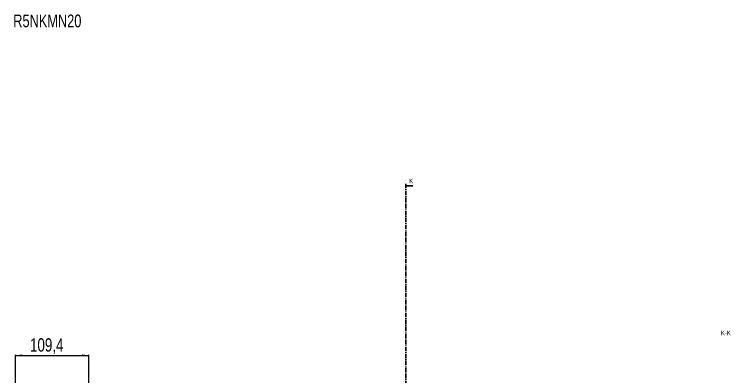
# Model space of a CAD drawing. Header units: millimetres. Extents: x -199 to 1181, y -1371 to 1753.
# Drawn here: x 62 to 1132, y 1211 to 1753 of the extents above; entities that cross this region are included whole.
import ezdxf

# ---------------------------------------------------------------- set-up
doc = ezdxf.new("R2010")
doc.units = ezdxf.units.MM
doc.linetypes.add('CENTER', pattern=[10.16, 6.35, -1.27, 1.27, -1.27])
doc.layers.add('FORMAT', color=7, linetype='Continuous')
doc.styles.add('SLDTEXTSTYLE0', font='TXT', dxfattribs={"width": 0.75})
doc.dimstyles.new('SLDDIMSTYLE0', dxfattribs={"dimtxt": 20, "dimasz": 10, "dimexe": 0, "dimexo": 0.0625, "dimgap": 5, "dimtad": 2, "dimdec": 1, "dimrnd": 1e-09, "dimzin": 12, "dimdsep": 46, "dimtxsty": 'SLDTEXTSTYLE0', "dimsah": 1, "dimcen": 0.09, "dimadec": 0, "dimazin": 3, "dimtfac": 1, "dimtofl": 0, "dimtmove": 0, "dimatfit": 3, "dimfxl": 0, "dimfrac": 2, "dimtolj": 1, "dimtzin": 12, "dimarcsym": 0})

# ---------------------------------------------------------------- blocks, each defined once
blk = doc.blocks.new('_D_1')
at = {"layer": 'FORMAT'}
for p, q in [((64, 1047.2), (64, 1243.6)), ((64, 1242.6), (173.4, 1242.6)), ((173.4, 1047.2), (173.4, 1243.6))]:
    blk.add_line(p, q, dxfattribs=at)
for points in [[(64, 1242.6), (74, 1241.1), (74, 1244.2)], [(173.4, 1242.6), (163.4, 1244.2), (163.4, 1241.1)]]:
    blk.add_solid(points, dxfattribs=at)
at = {"layer": 'FORMAT', "insert": (85.4, 1268.4), "char_height": 20, "attachment_point": 1, "style": 'SLDTEXTSTYLE0'}
blk.add_mtext('109,4', dxfattribs=at)

msp = doc.modelspace()

# ---------------------------------------------------------------- linework, layer by layer
at = {"color": 7, "linetype": 'CENTER', "lineweight": 35}
msp.add_line((647.53, 1499.09), (647.53, -1103.67), dxfattribs=at)
at = {"color": 7, "linetype": 'Continuous', "lineweight": 35}
msp.add_line((658.17, 1496.09), (647.53, 1496.09), dxfattribs=at)
msp.add_solid([(647.53, 1496.09), (654.53, 1494.97), (654.53, 1497.21)], dxfattribs=at)

# ---------------------------------------------------------------- texts
at = {"color": 7, "linetype": 'Continuous', "insert": (652.67, 1507.17), "char_height": 7, "attachment_point": 1, "style": 'SLDTEXTSTYLE0'}
msp.add_mtext('K', dxfattribs=at)
at = {"layer": 'FORMAT', "style": 'SLDTEXTSTYLE0'}
for s, insert, char_height, attachment_point in [('R5NKMN20', (60.42, 1752.41), 19.05, 1), ('K-K', (1126.33, 1279.8), 7, 2)]:
    msp.add_mtext(s, dxfattribs=dict(at, insert=insert, char_height=char_height, attachment_point=attachment_point))

# ---------------------------------------------------------------- dimensions: what is measured, and where the dimension line sits
at = {"layer": 'FORMAT'}
dim = msp.add_linear_dim(base=(173.38, 1242.62), p1=(63.98, 1047.21), p2=(173.38, 1047.21), dimstyle='SLDDIMSTYLE0', dxfattribs=at)
dim.commit()
dim.dimension.update_dxf_attribs({"geometry": '_D_1', "text_midpoint": (118.68, 1242.62), "dimtype": 160})

doc.saveas('drawing.dxf')
